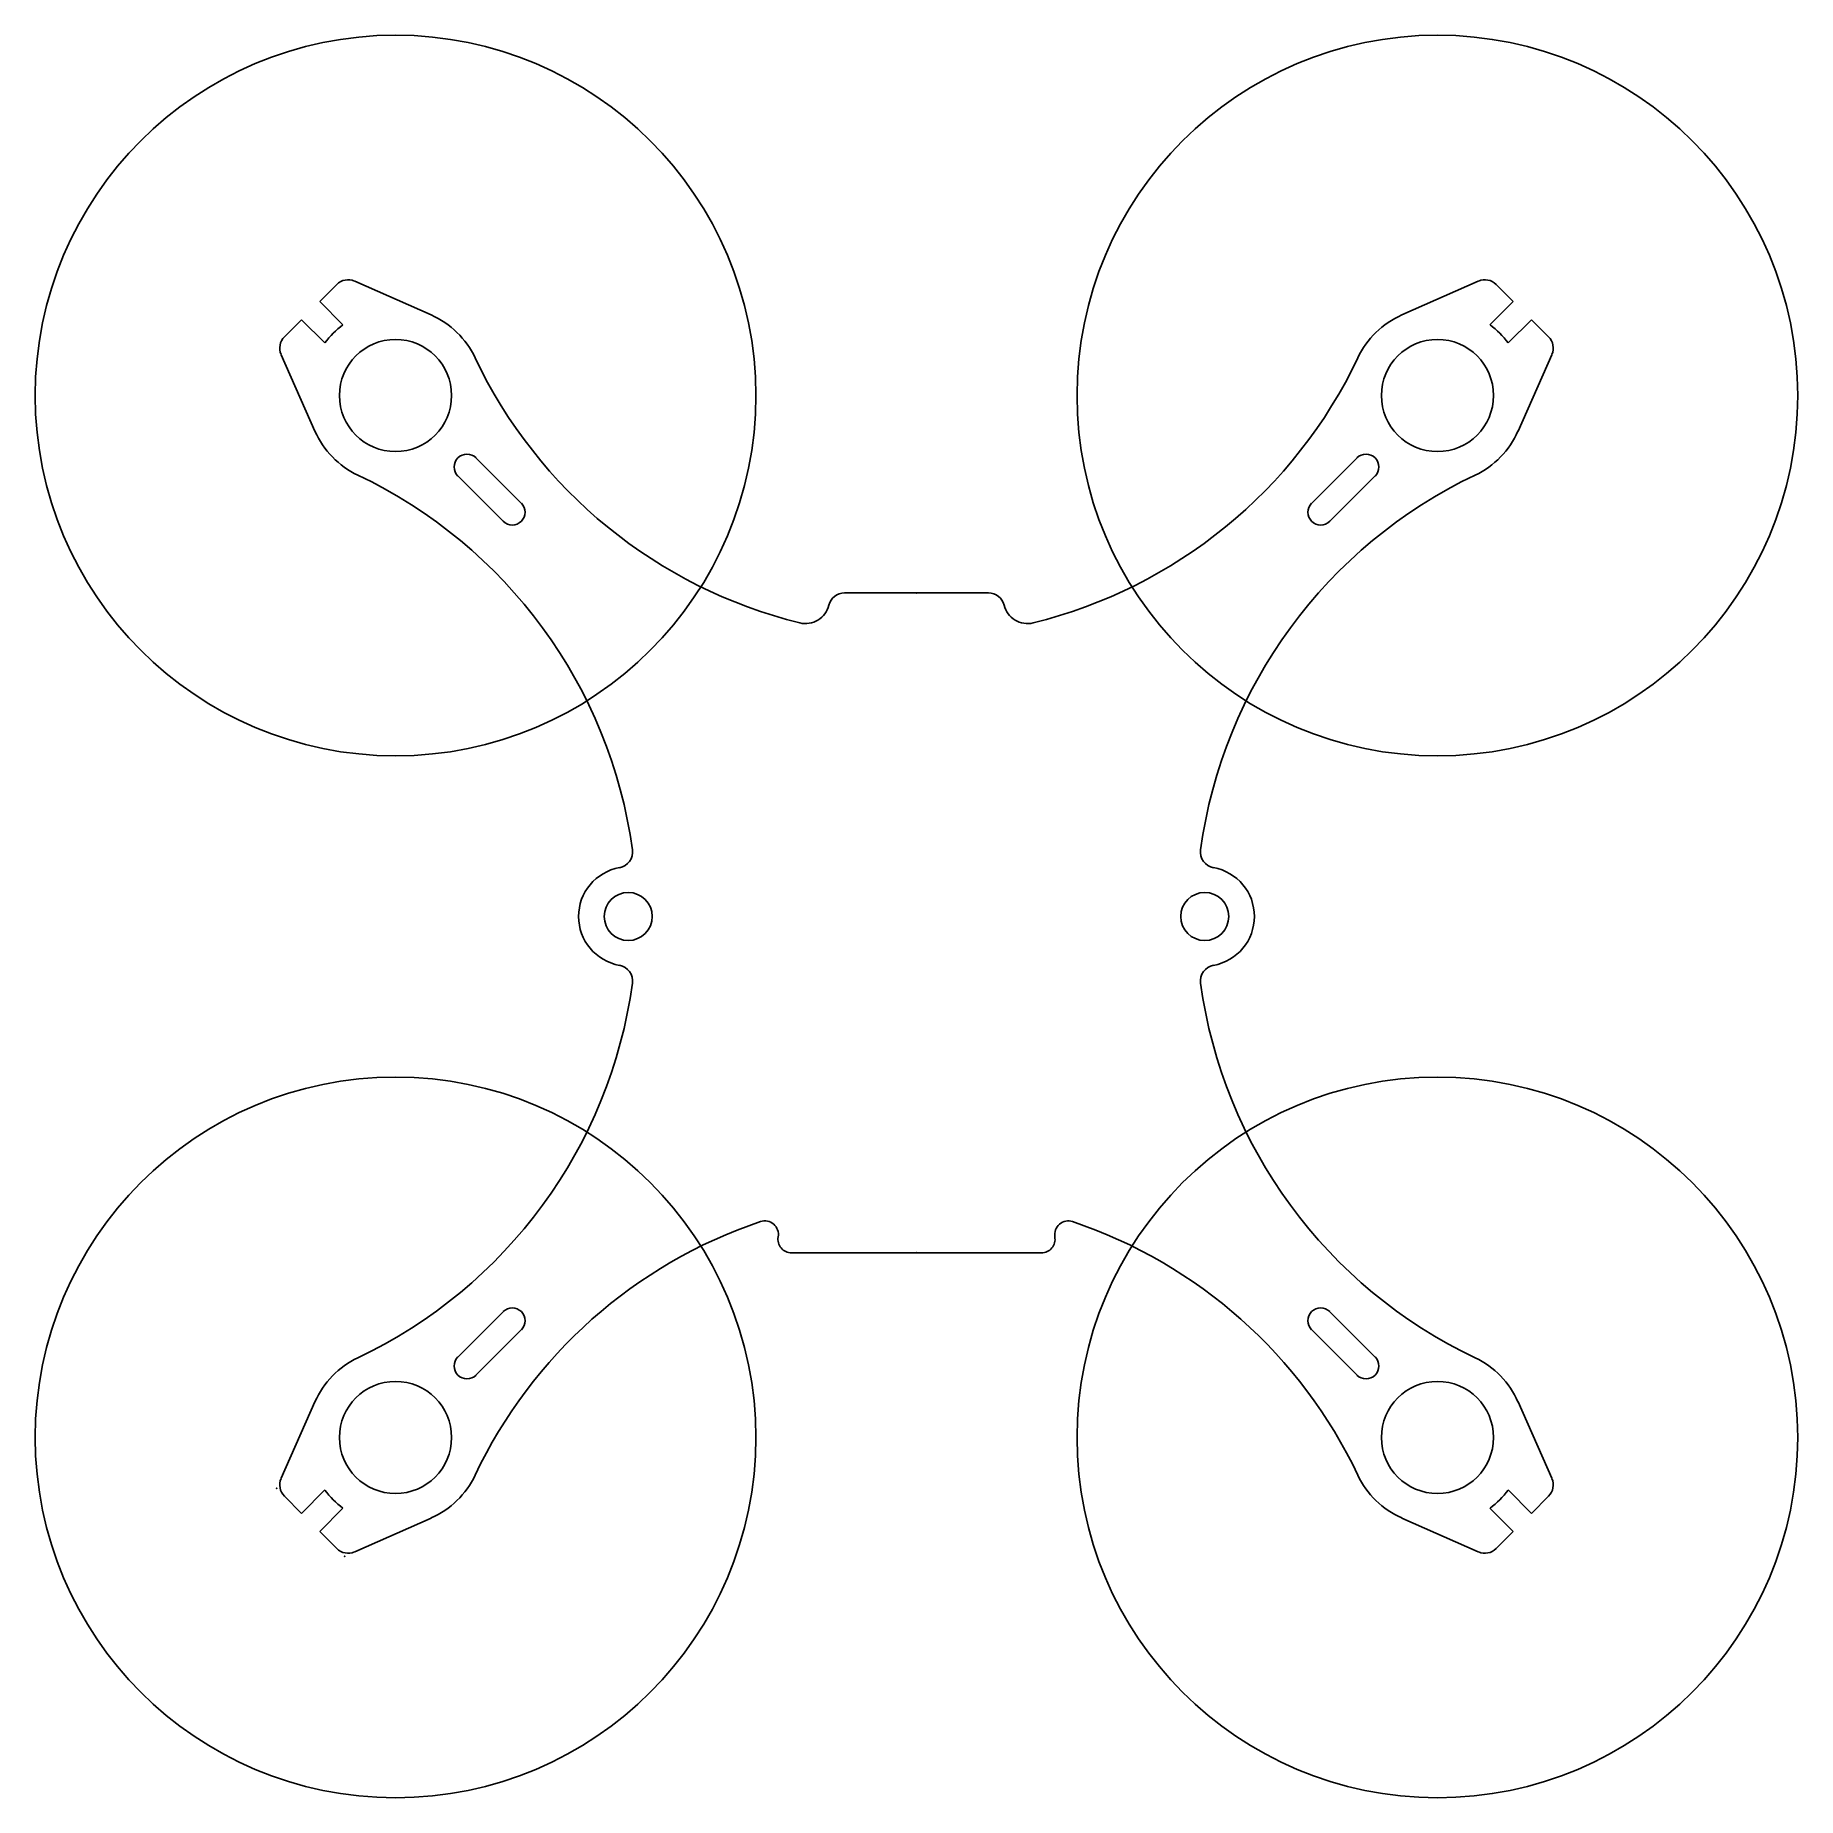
# Model space of a CAD drawing. Header units: millimetres. Extents: x 1 to 111, y -88 to 23.
import ezdxf

# ---------------------------------------------------------------- set-up
doc = ezdxf.new("R2010")
doc.units = ezdxf.units.MM
doc.header["$PDSIZE"] = -1

msp = doc.modelspace()

# ---------------------------------------------------------------- linework, layer by layer
at = {"color": 7, "linetype": 'Continuous'}
for p, q in [((18.49, 5.9), (19.56, 6.97)), ((20.67, 7.17), (25.45, 5.06)), ((90.83, 7.17), (86.05, 5.06)), ((93.01, 5.9), (91.94, 6.97)), ((19.94, 4.44), (18.49, 5.9)), ((91.56, 4.44), (93.01, 5.9)), ((16.28, 3.69), (17.35, 4.76)), ((18.81, 3.31), (17.35, 4.76)), ((92.69, 3.31), (94.15, 4.76)), ((95.22, 3.69), (94.15, 4.76)), ((16.08, 2.58), (18.19, -2.2)), ((95.42, 2.58), (93.31, -2.2)), ((28.24, -3.86), (31.07, -6.69)), ((83.26, -3.86), (80.43, -6.69)), ((27.11, -4.99), (29.94, -7.82)), ((84.39, -4.99), (81.56, -7.82)), ((51.25, -12.3), (60.25, -12.3)), ((47.95, -53.5), (63.55, -53.5)), ((27.11, -60.01), (29.94, -57.18)), ((84.39, -60.01), (81.56, -57.18)), ((28.24, -61.14), (31.07, -58.31)), ((83.26, -61.14), (80.43, -58.31)), ((16.08, -67.58), (18.19, -62.8)), ((95.42, -67.58), (93.31, -62.8)), ((16.28, -68.69), (17.35, -69.77)), ((18.81, -68.31), (17.35, -69.77)), ((92.69, -68.31), (94.15, -69.77)), ((95.22, -68.69), (94.15, -69.77)), ((19.94, -69.44), (18.49, -70.9)), ((20.67, -72.17), (25.45, -70.06)), ((90.83, -72.17), (86.05, -70.06)), ((91.56, -69.44), (93.01, -70.9)), ((18.49, -70.9), (19.56, -71.97)), ((93.01, -70.9), (91.94, -71.97))]:
    msp.add_line(p, q, dxfattribs=at)
at = {"color": 7, "linetype": 'Continuous', "lineweight": 25}
for p, q in [((18.49, 5.9), (19.56, 6.97)), ((20.67, 7.17), (25.45, 5.06)), ((90.83, 7.17), (86.05, 5.06)), ((93.01, 5.9), (91.94, 6.97)), ((19.94, 4.44), (18.49, 5.9)), ((91.56, 4.44), (93.01, 5.9)), ((16.28, 3.69), (17.35, 4.76)), ((18.81, 3.31), (17.35, 4.76)), ((92.69, 3.31), (94.15, 4.76)), ((95.22, 3.69), (94.15, 4.76)), ((16.08, 2.58), (18.19, -2.2)), ((95.42, 2.58), (93.31, -2.2)), ((51.25, -12.3), (60.25, -12.3)), ((47.95, -53.5), (63.55, -53.5)), ((16.08, -67.58), (18.19, -62.8)), ((95.42, -67.58), (93.31, -62.8)), ((16.28, -68.69), (17.35, -69.77)), ((18.81, -68.31), (17.35, -69.77)), ((92.69, -68.31), (94.15, -69.77)), ((95.22, -68.69), (94.15, -69.77)), ((19.94, -69.44), (18.49, -70.9)), ((20.67, -72.17), (25.45, -70.06)), ((90.83, -72.17), (86.05, -70.06)), ((91.56, -69.44), (93.01, -70.9)), ((18.49, -70.9), (19.56, -71.97)), ((93.01, -70.9), (91.94, -71.97))]:
    msp.add_line(p, q, dxfattribs=at)
at = {"color": 7, "linetype": 'Continuous'}
for centre, radius in [((23.22, 0.03), 22.5), ((88.28, 0.03), 22.5), ((23.22, 0.03), 3.5), ((88.28, 0.03), 3.5), ((37.75, -32.5), 1.5), ((73.75, -32.5), 1.5), ((23.22, -65.03), 22.5), ((88.28, -65.03), 22.5), ((23.22, -65.03), 3.5), ((88.28, -65.03), 3.5)]:
    msp.add_circle(centre, radius, dxfattribs=at)
for centre, radius, start, end in [((20.26, 6.26), 1, 66.1113, 135), ((91.24, 6.26), 1, 45, 113.8887), ((23.22, 0.03), 5.5, 126.6364, 143.3636), ((23.22, 0.03), 5.5, 25.3746, 66.1113), ((88.28, 0.03), 5.5, 113.8887, 154.6254), ((88.28, 0.03), 5.5, 36.6364, 53.3636), ((16.99, 2.99), 1, 135, 203.8887), ((94.51, 2.99), 1, 336.1113, 45), ((55.75, 15.45), 30.5, 205.3746, 256.1777), ((55.75, 15.45), 30.5, 283.8223, 334.6254), ((23.22, 0.03), 5.5, 203.8887, 244.6254), ((88.28, 0.03), 5.5, 295.3746, 336.1113), ((27.68, -4.43), 0.8, 45, 225), ((83.82, -4.43), 0.8, 315, 135), ((7.8, -32.5), 30.5, 7.8601, 64.6254), ((103.7, -32.5), 30.5, 115.3746, 172.1399), ((30.51, -7.26), 0.8, 225, 45), ((80.99, -7.26), 0.8, 135, 315), ((48.82, -12.71), 1.5, 256.1777, 346.2561), ((51.25, -13.3), 1, 90, 166.2561), ((60.25, -13.3), 1, 13.7439, 90), ((62.68, -12.71), 1.5, 193.7439, 283.8223), ((37.02, -28.47), 1, 280.2748, 7.8601), ((74.48, -28.47), 1, 172.1399, 259.7252), ((37.75, -32.5), 3.1, 100.2748, 259.7252), ((73.75, -32.5), 3.1, 280.2748, 79.7252), ((37.02, -36.53), 1, 352.1399, 79.7252), ((74.48, -36.53), 1, 100.2748, 187.8601), ((7.8, -32.5), 30.5, 295.3746, 352.1399), ((103.7, -32.5), 30.5, 187.8601, 244.6254), ((55.75, -80.45), 30.5, 108.6362, 154.6254), ((46.28, -52.36), 0.85, 350.1369, 108.6362), ((65.23, -52.36), 0.85, 71.3638, 189.8631), ((55.75, -80.45), 30.5, 25.3746, 71.3638), ((47.95, -52.65), 0.85, 170.1369, 270), ((63.55, -52.65), 0.85, 270, 9.8631), ((30.51, -57.74), 0.8, 315, 135), ((80.99, -57.74), 0.8, 45, 225), ((23.22, -65.03), 5.5, 115.3746, 156.1113), ((27.68, -60.57), 0.8, 135, 315), ((83.82, -60.57), 0.8, 225, 45), ((88.28, -65.03), 5.5, 23.8887, 64.6254), ((16.99, -67.99), 1, 156.1113, 225), ((23.22, -65.03), 5.5, 293.8887, 334.6254), ((88.28, -65.03), 5.5, 205.3746, 246.1113), ((94.51, -67.99), 1, 315, 23.8887), ((23.22, -65.03), 5.5, 216.6364, 233.3636), ((88.28, -65.03), 5.5, 306.6364, 323.3636), ((20.26, -71.26), 1, 225, 293.8887), ((91.24, -71.26), 1, 246.1113, 315)]:
    msp.add_arc(centre, radius, start, end, dxfattribs=at)
at = {"color": 7, "linetype": 'Continuous', "lineweight": 25}
for centre, radius, start, end in [((20.26, 6.26), 1, 66.1113, 135), ((91.24, 6.26), 1, 45, 113.8887), ((23.22, 0.03), 5.5, 126.6364, 143.3636), ((23.22, 0.03), 5.5, 25.3746, 66.1113), ((88.28, 0.03), 5.5, 113.8887, 154.6254), ((88.28, 0.03), 5.5, 36.6364, 53.3636), ((16.99, 2.99), 1, 135, 203.8887), ((94.51, 2.99), 1, 336.1113, 45), ((55.75, 15.45), 30.5, 205.3746, 256.1777), ((55.75, 15.45), 30.5, 283.8223, 334.6254), ((23.22, 0.03), 5.5, 203.8887, 244.6254), ((88.28, 0.03), 5.5, 295.3746, 336.1113), ((7.8, -32.5), 30.5, 7.8601, 64.6254), ((103.7, -32.5), 30.5, 115.3746, 172.1399), ((48.82, -12.71), 1.5, 256.1777, 346.2561), ((51.25, -13.3), 1, 90, 166.2561), ((60.25, -13.3), 1, 13.7439, 90), ((62.68, -12.71), 1.5, 193.7439, 283.8223), ((37.02, -28.47), 1, 280.2748, 7.8601), ((74.48, -28.47), 1, 172.1399, 259.7252), ((37.75, -32.5), 3.1, 100.2748, 259.7252), ((73.75, -32.5), 3.1, 280.2748, 79.7252), ((37.02, -36.53), 1, 352.1399, 79.7252), ((74.48, -36.53), 1, 100.2748, 187.8601), ((7.8, -32.5), 30.5, 295.3746, 352.1399), ((103.7, -32.5), 30.5, 187.8601, 244.6254), ((55.75, -80.45), 30.5, 108.6362, 154.6254), ((46.28, -52.36), 0.85, 350.1369, 108.6362), ((65.23, -52.36), 0.85, 71.3638, 189.8631), ((55.75, -80.45), 30.5, 25.3746, 71.3638), ((47.95, -52.65), 0.85, 170.1369, 270), ((63.55, -52.65), 0.85, 270, 9.8631), ((23.22, -65.03), 5.5, 115.3746, 156.1113), ((88.28, -65.03), 5.5, 23.8887, 64.6254), ((16.99, -67.99), 1, 156.1113, 225), ((23.22, -65.03), 5.5, 293.8887, 334.6254), ((88.28, -65.03), 5.5, 205.3746, 246.1113), ((94.51, -67.99), 1, 315, 23.8887), ((23.22, -65.03), 5.5, 216.6364, 233.3636), ((88.28, -65.03), 5.5, 306.6364, 323.3636), ((20.26, -71.26), 1, 225, 293.8887), ((91.24, -71.26), 1, 246.1113, 315)]:
    msp.add_arc(centre, radius, start, end, dxfattribs=at)
at = {"color": 7, "linetype": 'Continuous'}
for p in [(55.75, -12.3), (55.75, -53.5), (15.8, -68.21), (20.04, -72.45)]:
    msp.add_point(p, dxfattribs=at)

doc.saveas('drawing.dxf')
